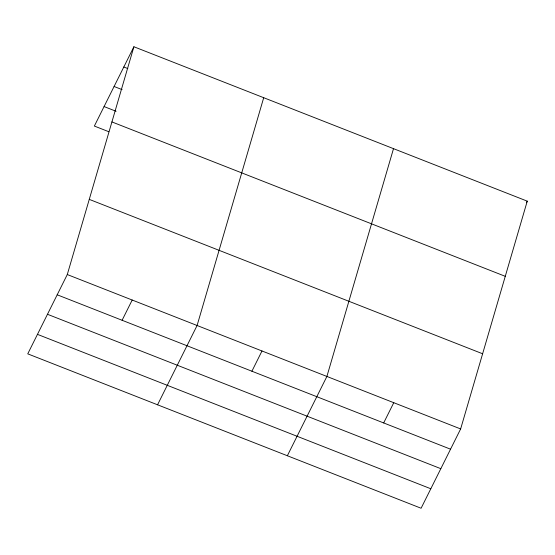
<?xml version="1.0" encoding="UTF-8"?>
<svg xmlns="http://www.w3.org/2000/svg" width="555" height="555" viewBox="0 0 555 555"><rect width="100%" height="100%" fill="white"/><g stroke="black" fill="none" stroke-linecap="round" stroke-linejoin="round"><path stroke-width="0.83" d="M67.287 274.545L133.901 46.752L527.25 201.153L460.636 428.946L421.099 508.248L27.75 353.847L67.287 274.545L460.636 428.946M263.708 97.701L197.094 325.501L157.558 404.803M393.509 148.657L326.895 376.45L287.358 455.752M133.901 46.752L94.364 126.054L108.787 131.715M122.1 320.27L132.194 300.026M251.901 371.219L261.995 350.975M383.671 422.945L393.766 402.694M526.501 202.651L527.25 201.153M123.807 66.995L127.817 68.57M114.094 86.49L122.107 89.632M104.083 106.567L116.099 111.284M111.923 121.927L505.265 276.321M89.272 199.377L482.621 353.771M57.193 294.795L450.542 449.189M47.48 314.283L440.823 468.677M37.469 334.36L430.812 488.761"/></g></svg>
